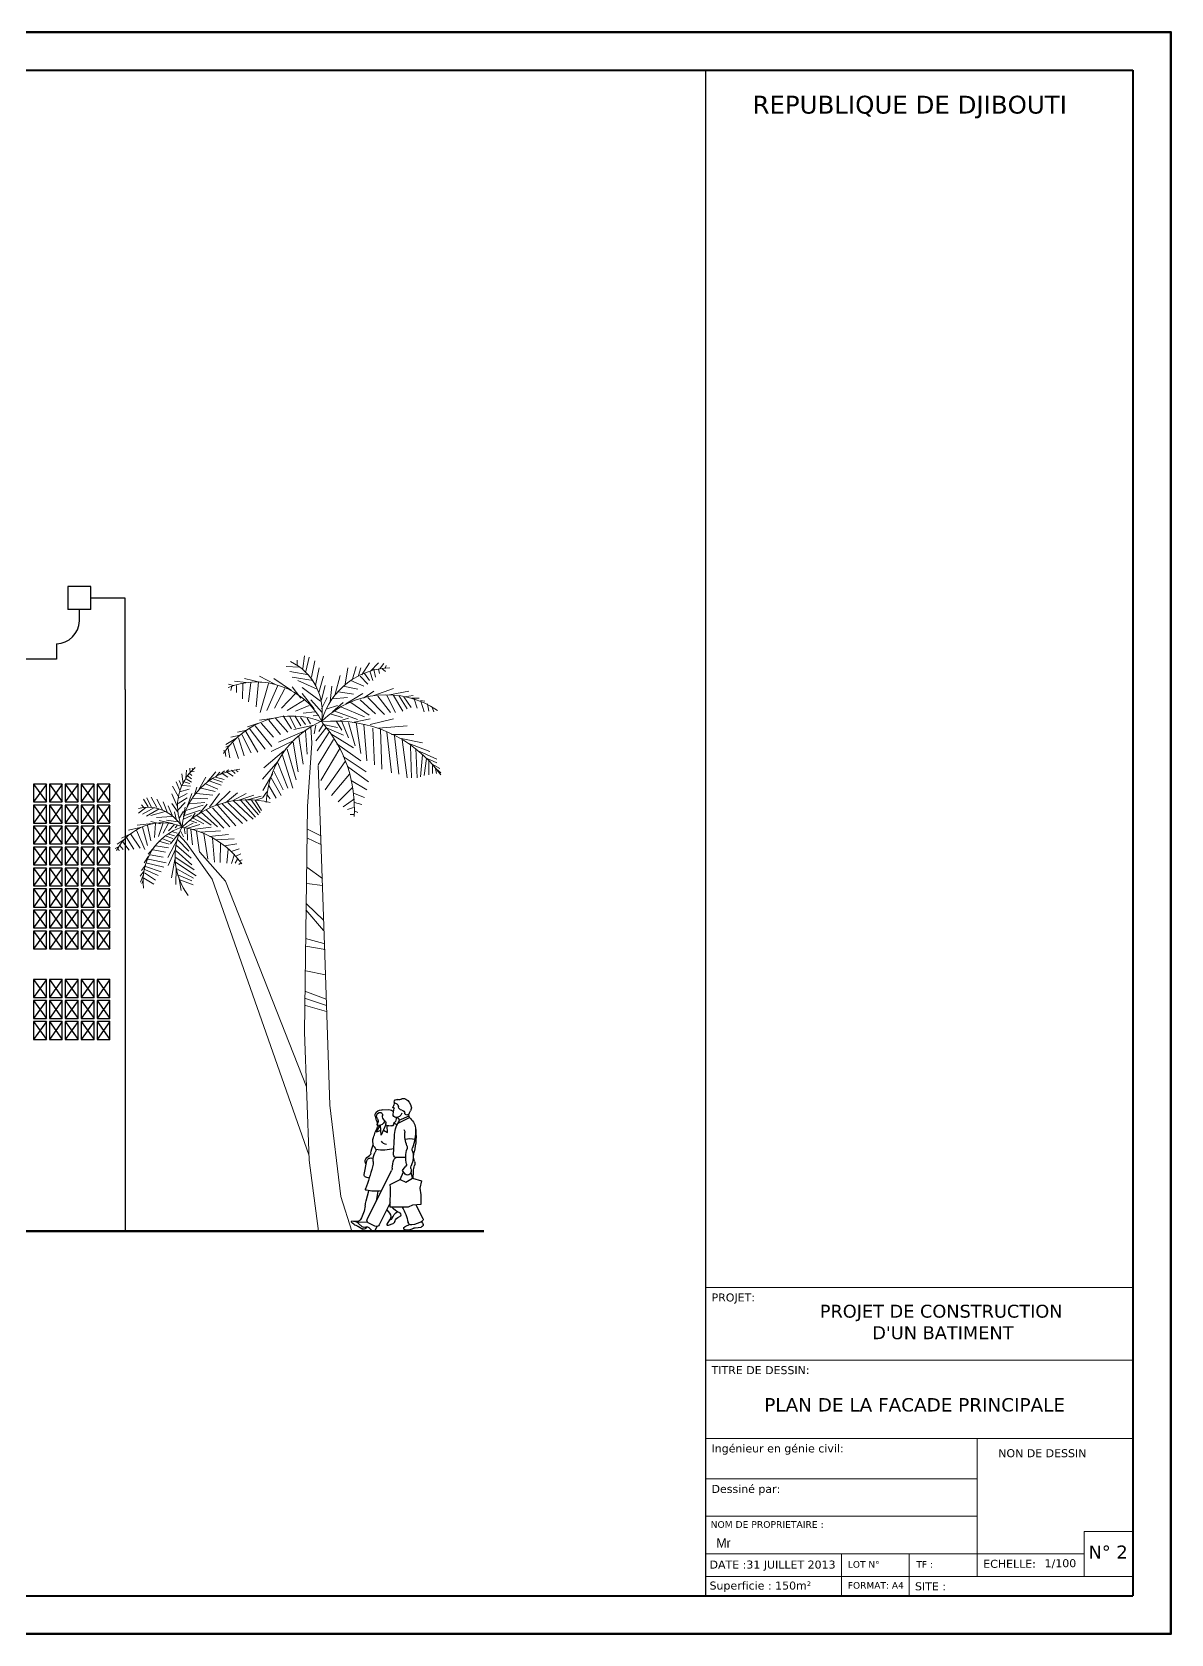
# Model space of a CAD drawing. Extents: x -110 to 3211, y -163 to 893.
# Drawn here: x 222.38 to 237.32, y 78.77 to 99.77 of the extents above; entities that cross this region are included whole.
import ezdxf

# ---------------------------------------------------------------- set-up
doc = ezdxf.new("R2010")
doc.units = 0
doc.header["$LTSCALE"] = 0.8
doc.header["$MEASUREMENT"] = 0
doc.layers.get('0').update_dxf_attribs({"color": 5, "linetype": 'CONTINUOUS'})
for name, color, linetype in [('COMBLDG', 7, 'CONTINUOUS'), ('Mur', 7, 'CONTINUOUS'), ('People', 7, 'CONTINUOUS')]:
    doc.layers.add(name, color=color, linetype=linetype)
doc.styles.add('ATTR', font='romans.shx', dxfattribs={"width": 0.8, "height": 0.470416})

# ---------------------------------------------------------------- blocks, each defined once
blk = doc.blocks.new('http...pointasearch.autodesk.com.GeneralSymbolsCatalog.idropxml.PEOPLE_11_MAN_AND_WOMAN_EV.xml.PEOPLE_11_MAN_AND_WOMAN_EV')
for p, q in [((-1.75, 67.15), (-2.49, 66.91)), ((-9.73, 59.52), (-3.56, 56.46)), ((-4.27, 58.19), (-9.39, 60.38)), ((-1.22, 61.23), (-1.67, 64.45)), ((4.45, 63.54), (1.08, 63.65)), ((-1.46, 40.29), (-1.86, 49.9)), ((1.7, 51.8), (1.89, 55.29)), ((3.81, 53.06), (1.7, 51.8)), ((2.55, 55.91), (4.94, 50.51)), ((4.94, 50.51), (5.32, 55.57)), ((5.11, 52.81), (7.52, 51.94)), ((7.52, 51.94), (5.32, 55.57)), ((-11.5, 38.89), (-11.79, 38.89)), ((-6.3, 32.79), (-7.77, 34.45)), ((-7.74, 38.89), (-2.81, 38.89)), ((9.15, 38.43), (10.12, 38.66)), ((12.43, 38.92), (11.01, 40.02)), ((13.76, 30.16), (12.41, 37.18)), ((12.78, 35.26), (13.14, 36.09)), ((-11.24, 28.27), (-15.78, 26.88)), ((-15.78, 26.88), (-15, 23.12)), ((-11.52, 28.19), (-11.63, 31.71)), ((-11.24, 28.27), (-10.45, 31.61)), ((-7.72, 26.27), (-11.24, 28.27)), ((-4.86, 27.54), (-7.72, 26.27)), ((-7.45, 30.41), (-6.3, 31.7)), ((-4.86, 27.54), (-6.49, 31.5)), ((0.34, 25.04), (-4.86, 27.54)), ((12.18, 6.95), (-0.43, 32.3)), ((0.13, 23.28), (0.34, 25.04)), ((11.17, 28.36), (12.89, 28.79)), ((-15, 23.12), (-15.41, 19.6)), ((-15.41, 19.6), (-15.41, 14.74)), ((0.34, 13.27), (0.13, 23.28)), ((6.78, 21.53), (7.41, 17.39)), ((12.71, 16.52), (11.33, 21.8)), ((-12.84, 14.51), (-16.6, 7.41)), ((-15.41, 14.74), (-11.2, 14.37)), ((-11.2, 14.37), (-8.91, 13.31)), ((-8.91, 13.31), (-4.61, 13.39)), ((-4.61, 13.39), (0.34, 13.27)), ((0.29, 15.48), (6.03, 4.12)), ((2.1, 11.91), (0.7, 10.25)), ((9.06, 13.21), (7.8, 16.06)), ((-15.69, 5.83), (-16.43, 4.97)), ((-12.65, 2.71), (-15.69, 3.06)), ((-9.76, 4.28), (-7.18, 3.19)), ((-0.99, 4.79), (1.35, 3.82)), ((1.96, 4.57), (0.51, 6.72)), ((7.15, 3.28), (8.14, 1.42)), ((8.21, 3.44), (11.66, 5.3)), ((9.71, 1.18), (11.31, 2.79)), ((16.7, 5.59), (12.08, 5.68)), ((12.28, 3.11), (13.74, 2.9)), ((12.62, 3.06), (13.04, 2.32)), ((16.65, 3.31), (14.49, 1.96)), ((14.84, 3.21), (16.93, 4.97)), ((19.59, 4.89), (20.31, 5.58))]:
    blk.add_line(p, q)
for centre, radius, start, end in [((-4.41, 63.74), 6.32, 121.4684, 167.1336), ((-6.62, 67.35), 2.09, 54.45132, 121.4684), ((-4.34, 70.55), 1.83, 234.4513, 291.9648), ((-1.78, 64.76), 2.26, 108.1457, 173.6953), ((-3.13, 67.56), 1.39, 356.5121, 111.9648), ((2.46, 67.22), 4.21, 176.512, 211.9116), ((-5.06, 53.23), 7.72, 131.4368, 178.526), ((-8, 64.56), 2.64, 167.1336, 216.591), ((-11.78, 60.85), 2.44, 311.4368, 20.39511), ((-13.23, 60.68), 3.87, 15.64116, 36.59102), ((-8.34, 62.05), 1.2, 195.6412, 350.1193), ((-5.42, 61.54), 1.77, 98.68944, 170.1194), ((-2.72, 62.75), 3.13, 197.7918, 273.2043), ((-5.98, 65.23), 1.96, 278.6894, 353.6953), ((-2.79, 58.13), 1.48, 89.18528, 210.4228), ((-0.23, 58.85), 2.49, 162.0392, 226.0699), ((-2.63, 61.03), 1.42, 273.2043, 7.88578), ((-1.58, 64.46), 0.0854, 62.13918, 187.8858), ((-1.39, 64.82), 0.325, 242.1392, 31.91163), ((0.98, 60.43), 3.22, 88.17514, 137.9412), ((4.45, 56.79), 1.82, 125.1267, 187.781), ((2.12, 60.1), 2.22, 305.1267, 11.40791), ((5.67, 60.81), 1.4, 58.14745, 191.4079), ((4.56, 67.12), 3.57, 268.1751, 272.0051), ((4.81, 60.1), 3.45, 20.583, 92.0051), ((5.36, 60.32), 1.98, 329.2766, 58.14745), ((9.77, 57.7), 3.15, 149.2766, 210.5054), ((10.8, 56.6), 3.75, 157.0305, 189.8951), ((2.63, 60.06), 5.14, 337.0305, 354.4776), ((8.72, 59.47), 0.986, 146.8188, 174.4776), ((6.69, 60.8), 1.44, 326.8188, 20.583), ((19.81, 49.85), 32.82, 172.2436, 194.0328), ((12.04, 52.79), 24.83, 178.526, 200.9991), ((-24.21, 51.11), 17.03, 339.0737, 2.67159), ((-4.82, 52.02), 2.39, 144.6167, 182.6716), ((-17.96, 49.22), 16.12, 2.40555, 30.4228), ((-0.42, 53.13), 3.72, 109.1651, 137.7081), ((-3.12, 55.84), 1.68, 2.64996, 46.0699), ((-0.73, 55.95), 0.711, 182.65, 299.4712), ((0.3, 54.13), 1.39, 62.18848, 119.4712), ((1.49, 56.38), 1.16, 242.1885, 7.78088), ((6.34, 58.57), 3.16, 198.606, 270.1498), ((6.35, 56.8), 1.39, 270.1498, 297.5997), ((7.37, 55.03), 0.645, 129.6274, 206.6062), ((-21.43, 40.61), 31.57, 15.80662, 26.60615), ((6.67, 55.88), 0.449, 309.6274, 30.50543), ((-9.69, 35.19), 13.49, 80.16319, 101.5412), ((-20.8, 39.7), 9.04, 341.8043, 14.03283), ((-0.24, 39.48), 11.28, 163.9188, 205.3884), ((-13.04, 43.17), 2.04, 343.9188, 20.9991), ((-5.99, 44.15), 2.48, 159.0737, 195.7487), ((-24.63, 38.89), 16.89, 348.6905, 15.74873), ((4.22, 65.51), 22.79, 255.2144, 278.8845), ((2.09, 48.6), 2.94, 271.6072, 334.6868), ((9.87, 42.78), 2.14, 129.1725, 211.7423), ((1.59, 37.66), 7.6, 354.4082, 31.7423), ((7.7, 45.45), 1.3, 309.1725, 340.7286), ((2.88, 47.14), 6.41, 340.7286, 18.88313), ((-9.9, 37.73), 20.53, 9.59328, 22.33534), ((-9.2, 35.89), 3.16, 161.8043, 198.4702), ((-22.84, 31.33), 11.21, 1.91979, 18.4702), ((-7.71, 32.28), 2.83, 160.0953, 221.402), ((-12.07, 33.86), 1.82, 340.0952, 25.3884), ((-6.79, 35.32), 1.31, 168.6905, 221.4353), ((-2.81, 40.23), 1.35, 270, 2.40555), ((-3.34, 37.05), 1.91, 19.47612, 73.8266), ((-14.91, 32.96), 14.18, 2.09064, 19.47612), ((2.14, 33.58), 2.87, 182.0906, 206.45), ((16.51, 36.2), 7.39, 174.4082, 196.0871), ((210.73, 92.21), 209.53, 196.0871, 199.3533), ((10.56, 36.82), 1.88, 10.9325, 103.3578), ((12.12, 41.45), 1.81, 189.5933, 232.1681), ((10.98, 37.05), 2.36, 336.1628, 52.16811), ((-8.64, 31.46), 1.59, 221.402, 318.462), ((-6.91, 32.25), 0.818, 318.462, 41.43531), ((12.6, 29.93), 1.18, 283.9736, 10.9325), ((7.77, 43.54), 22.03, 262.3447, 282.7786), ((12.61, 18.19), 5.26, 188.743, 203.8565), ((12.52, 22.59), 0.553, 282.7786, 19.35334), ((18.1, -0.09), 27.53, 150.7488, 168.4281), ((-4.11, 9.35), 1.09, 116.795, 257.1563), ((-11.96, 24.88), 16.31, 296.795, 314.6942), ((-5.03, 5.32), 3.04, 13.92698, 77.15628), ((-7.58, 4.9), 7.4, 21.13442, 55.49852), ((2.95, 8.36), 2.94, 139.8801, 213.9535), ((-6.92, 11.4), 20.29, 7.45821, 14.6128), ((31.76, 16.46), 18.73, 187.4582, 210.5728), ((-15.76, 6.96), 0.957, 152.1216, 239.868), ((-15.55, 4.21), 1.16, 139.3388, 263.519), ((-7.77, 20.72), 16.87, 239.868, 259.6243), ((-12.86, 0.85), 1.87, 61.25686, 83.51901), ((-8.09, 9.55), 8.05, 241.257, 274.6279), ((-10.51, 5.77), 1.67, 259.6243, 348.4281), ((-7.51, 2.39), 0.865, 274.6279, 67.20478), ((-0.29, 6.49), 1.84, 193.927, 247.6183), ((0.55, 8.05), 1.32, 201.1344, 268.0057), ((1.54, 4.29), 0.502, 247.6183, 33.95348), ((7.45, 4.84), 1.6, 206.7898, 298.4), ((9.01, 1.88), 0.987, 208.0532, 315.0533), ((12.12, 1.98), 1.14, 81.70902, 135.0533), ((11.07, 6.39), 1.24, 298.4, 26.44988), ((13.94, 2.94), 1.04, 209.7319, 302.0536), ((13.94, 4.27), 1.39, 261.709, 310.0571), ((17.25, 7.89), 1.88, 210.5728, 253.8408), ((17.88, 1.35), 2.31, 105.0585, 122.0536), ((16.7, 5.24), 0.354, 310.0571, 88.95815), ((18.59, 12.5), 6.67, 253.8408, 282.9687), ((17, 8.19), 2.73, 269.3984, 300.1646), ((15.89, 8.74), 5.34, 285.0585, 313.8654), ((20.14, 5.76), 0.246, 313.8654, 102.9687)]:
    blk.add_arc(centre, radius, start, end)
at = {"style": 'ATTR', "width": 0.8, "flags": 9}
blk.add_attdef('ESTCODE', (0, 0), '', height=0.0174, dxfattribs=at)

msp = doc.modelspace()

# ---------------------------------------------------------------- linework, layer by layer
at = {"color": 5, "lineweight": 40}
for p, q in [((208.12, 99.27), (236.82, 99.27)), ((236.82, 99.27), (236.82, 79.27)), ((208.12, 79.27), (236.82, 79.27))]:
    msp.add_line(p, q, dxfattribs=at)
at = {"color": 3, "linetype": 'Continuous', "lineweight": 15}
for p, q in [((225.933, 91.426), (225.955, 91.594)), ((225.976, 91.389), (226.02, 91.575)), ((225.889, 91.445), (225.715, 91.454)), ((226.013, 91.343), (225.766, 91.389)), ((225.86, 91.538), (225.86, 91.473)), ((226.049, 91.315), (226.092, 91.529)), ((226.1, 91.203), (226.15, 91.436)), ((226.491, 91.222), (226.527, 91.436)), ((226.585, 91.287), (226.636, 91.454)), ((226.665, 91.334), (226.694, 91.436)), ((226.708, 91.343), (226.81, 91.501)), ((226.745, 91.361), (226.81, 91.269)), ((226.817, 91.389), (226.926, 91.501)), ((226.817, 91.38), (226.853, 91.269)), ((226.868, 91.417), (226.89, 91.315)), ((226.926, 91.417), (226.94, 91.361)), ((226.94, 91.417), (226.998, 91.492)), ((226.969, 91.426), (227.02, 91.389)), ((227.013, 91.426), (227.027, 91.464)), ((225.027, 91.203), (224.962, 91.222)), ((225.005, 91.194), (224.991, 91.138)), ((225.193, 91.241), (225.041, 91.259)), ((225.063, 91.203), (225.063, 91.111)), ((225.15, 91.231), (225.143, 91.027)), ((225.389, 91.241), (225.172, 91.296)), ((225.251, 91.241), (225.222, 90.99)), ((225.353, 91.25), (225.324, 90.925)), ((225.57, 91.222), (225.367, 91.324)), ((225.483, 91.231), (225.375, 90.85)), ((225.607, 91.203), (225.462, 90.878)), ((225.788, 91.138), (225.556, 91.296)), ((225.701, 91.166), (225.563, 90.906)), ((226.071, 91.269), (225.795, 91.315)), ((225.911, 91.036), (225.795, 91.185)), ((226.121, 91.157), (225.868, 91.269)), ((225.926, 91.176), (226.165, 90.999)), ((226.143, 91.111), (226.208, 91.324)), ((226.179, 91.018), (226.23, 91.203)), ((226.295, 90.99), (226.317, 91.194)), ((226.36, 91.092), (226.426, 91.334)), ((226.462, 91.194), (226.658, 91.157)), ((226.563, 91.269), (226.737, 91.194)), ((226.687, 91.324), (226.788, 91.222)), ((226.868, 91.073), (227.122, 91.166)), ((225.839, 91.101), (225.657, 90.906)), ((225.955, 91.018), (225.73, 90.878)), ((226.02, 90.943), (225.839, 90.869)), ((225.926, 91.101), (226.085, 90.897)), ((226.042, 91.018), (226.187, 90.85)), ((226.179, 90.897), (226.252, 91.045)), ((226.252, 90.897), (226.389, 90.943)), ((226.324, 91.027), (226.52, 91.045)), ((226.324, 90.86), (226.462, 90.98)), ((226.404, 91.12), (226.6, 91.092)), ((226.498, 90.962), (226.723, 91.101)), ((226.563, 90.98), (226.803, 90.813)), ((226.687, 91.018), (226.89, 90.832)), ((226.73, 91.036), (226.868, 91.129)), ((226.788, 91.045), (227.006, 90.822)), ((226.919, 91.064), (227.085, 90.85)), ((227.035, 91.073), (227.151, 90.85)), ((227.071, 91.083), (227.325, 91.129)), ((227.122, 91.073), (227.245, 90.869)), ((227.194, 91.073), (227.303, 90.897)), ((227.259, 91.055), (227.354, 90.915)), ((227.267, 91.055), (227.383, 91.073)), ((227.361, 91.036), (227.462, 91.036)), ((227.397, 91.027), (227.433, 90.906)), ((227.477, 91.008), (227.535, 90.999)), ((227.484, 90.999), (227.528, 90.86)), ((227.571, 90.962), (227.586, 90.869)), ((225.556, 90.776), (225.367, 90.748)), ((225.491, 90.748), (225.643, 90.562)), ((225.578, 90.776), (225.737, 90.59)), ((225.679, 90.804), (225.788, 90.637)), ((225.759, 90.804), (225.839, 90.646)), ((225.831, 90.804), (225.911, 90.674)), ((225.904, 90.785), (225.969, 90.692)), ((226.092, 90.86), (225.94, 90.841)), ((225.991, 90.776), (226.034, 90.702)), ((226.129, 90.813), (226.071, 90.804)), ((226.295, 90.832), (226.455, 90.785)), ((226.353, 90.869), (226.65, 90.757)), ((226.375, 90.73), (226.447, 90.618)), ((226.419, 90.739), (226.534, 90.776)), ((226.433, 90.925), (226.745, 90.795)), ((226.447, 90.73), (226.534, 90.516)), ((226.534, 90.72), (226.621, 90.414)), ((226.585, 90.72), (226.817, 90.767)), ((226.636, 90.72), (226.694, 90.311)), ((226.817, 90.692), (227.122, 90.767)), ((227.636, 90.906), (227.651, 90.86)), ((225.114, 90.553), (224.991, 90.525)), ((225.201, 90.618), (225.078, 90.59)), ((225.092, 90.516), (225.165, 90.283)), ((225.136, 90.562), (225.259, 90.321)), ((225.186, 90.599), (225.346, 90.33)), ((225.353, 90.711), (225.208, 90.664)), ((225.23, 90.646), (225.44, 90.367)), ((225.309, 90.674), (225.527, 90.404)), ((225.389, 90.711), (225.549, 90.525)), ((225.984, 90.618), (225.614, 90.46)), ((226.078, 90.683), (225.817, 90.627)), ((225.882, 90.534), (225.94, 90.172)), ((225.969, 90.609), (225.991, 90.302)), ((226.042, 90.664), (226.053, 90.447)), ((226.107, 90.683), (226.085, 90.572)), ((226.237, 90.646), (226.107, 90.479)), ((226.281, 90.59), (226.121, 90.349)), ((226.201, 90.692), (226.143, 90.599)), ((226.201, 90.692), (226.389, 90.655)), ((226.252, 90.646), (226.469, 90.553)), ((226.303, 90.572), (226.6, 90.386)), ((226.737, 90.692), (226.774, 90.218)), ((226.853, 90.646), (226.875, 90.163)), ((226.926, 90.646), (227.303, 90.674)), ((226.955, 90.627), (226.969, 90.107)), ((227.035, 90.59), (227.1, 90.06)), ((227.1, 90.562), (227.39, 90.562)), ((227.136, 90.544), (227.194, 90.042)), ((224.918, 90.349), (224.896, 90.349)), ((224.918, 90.339), (224.925, 90.274)), ((225.056, 90.507), (224.925, 90.432)), ((224.976, 90.423), (224.925, 90.395)), ((224.954, 90.376), (224.976, 90.256)), ((225.02, 90.451), (225.092, 90.246)), ((225.686, 90.349), (225.425, 90.126)), ((225.824, 90.488), (225.52, 90.339)), ((225.665, 90.302), (225.802, 89.856)), ((225.73, 90.367), (225.846, 89.968)), ((225.81, 90.46), (225.875, 90.07)), ((226.053, 90.446), (225.996, 89.619)), ((226.339, 90.497), (226.136, 90.163)), ((226.419, 90.376), (226.172, 89.958)), ((226.382, 90.441), (226.694, 90.218)), ((227.223, 90.507), (227.506, 90.451)), ((227.238, 90.497), (227.303, 89.995)), ((227.303, 90.451), (227.6, 90.339)), ((227.346, 90.414), (227.361, 89.995)), ((227.419, 90.376), (227.433, 89.995)), ((227.47, 90.339), (227.694, 90.237)), ((224.402, 89.987), (224.411, 90.095)), ((224.456, 90.057), (224.454, 90.122)), ((224.491, 90.094), (224.482, 90.12)), ((224.928, 90.075), (224.963, 90.096)), ((224.999, 90.092), (225.048, 90.048)), ((225.059, 90.091), (225.088, 90.072)), ((225.607, 90.209), (225.404, 89.977)), ((225.607, 90.191), (225.737, 89.856)), ((226.137, 90.157), (226.162, 89.432)), ((226.491, 90.209), (226.23, 89.837)), ((226.462, 90.274), (226.766, 90.07)), ((226.52, 90.144), (226.795, 89.94)), ((227.506, 90.293), (227.477, 90.005)), ((227.557, 90.246), (227.528, 90.023)), ((227.564, 90.246), (227.694, 90.191)), ((227.586, 90.218), (227.586, 90.033)), ((227.629, 90.172), (227.73, 90.116)), ((227.636, 90.153), (227.636, 90.051)), ((227.673, 90.116), (227.687, 90.051)), ((227.687, 90.107), (227.745, 90.06)), ((224.3, 89.751), (224.224, 89.882)), ((224.322, 89.828), (224.275, 89.941)), ((224.344, 89.889), (224.314, 89.957)), ((224.364, 89.913), (224.348, 90.044)), ((224.36, 89.893), (224.461, 89.883)), ((224.375, 89.939), (224.452, 89.918)), ((224.406, 89.982), (224.475, 89.937)), ((224.417, 90.024), (224.474, 89.979)), ((224.448, 90.05), (224.481, 90.026)), ((224.467, 90.074), (224.511, 90.077)), ((224.57, 89.839), (224.665, 90.002)), ((224.66, 89.913), (224.822, 89.844)), ((224.675, 89.934), (224.792, 90.072)), ((224.707, 89.952), (224.864, 89.896)), ((224.746, 89.984), (224.883, 89.937)), ((224.789, 90.003), (224.902, 89.97)), ((224.793, 90.006), (224.848, 90.068)), ((224.852, 90.038), (224.907, 90.083)), ((224.876, 90.049), (224.95, 90)), ((224.936, 90.073), (225.021, 90.017)), ((225.541, 90.051), (225.411, 89.828)), ((225.491, 89.893), (225.585, 89.726)), ((225.52, 89.995), (225.65, 89.763)), ((225.556, 90.079), (225.679, 89.837)), ((226.549, 90.042), (226.31, 89.763)), ((226.571, 89.958), (226.774, 89.837)), ((223.908, 89.613), (223.845, 89.713)), ((223.948, 89.612), (223.888, 89.732)), ((224.02, 89.604), (223.948, 89.739)), ((224.097, 89.566), (224.021, 89.715)), ((224.162, 89.536), (224.102, 89.68)), ((224.288, 89.623), (224.215, 89.782)), ((224.297, 89.723), (224.419, 89.79)), ((224.299, 89.657), (224.417, 89.729)), ((224.318, 89.808), (224.446, 89.846)), ((224.42, 89.614), (224.479, 89.789)), ((224.497, 89.728), (224.689, 89.718)), ((224.512, 89.757), (224.545, 89.869)), ((224.539, 89.788), (224.756, 89.765)), ((224.601, 89.856), (224.787, 89.815)), ((224.712, 89.61), (224.843, 89.786)), ((224.792, 89.634), (224.983, 89.817)), ((224.923, 89.666), (225.079, 89.795)), ((224.951, 89.672), (225.205, 89.427)), ((225.014, 89.691), (225.192, 89.787)), ((225.026, 89.692), (225.285, 89.45)), ((225.082, 89.696), (225.292, 89.768)), ((225.122, 89.696), (225.316, 89.476)), ((225.178, 89.708), (225.355, 89.509)), ((225.222, 89.71), (225.389, 89.755)), ((225.262, 89.701), (225.375, 89.533)), ((225.31, 89.699), (225.394, 89.566)), ((225.314, 89.702), (225.409, 89.73)), ((225.462, 89.81), (225.411, 89.735)), ((225.469, 89.772), (225.505, 89.717)), ((226.585, 89.865), (226.397, 89.679)), ((226.614, 89.717), (226.462, 89.614)), ((226.6, 89.791), (226.745, 89.735)), ((226.614, 89.67), (226.708, 89.642)), ((223.876, 89.603), (223.778, 89.531)), ((223.819, 89.641), (223.848, 89.605)), ((223.988, 89.603), (223.834, 89.518)), ((224.052, 89.589), (223.883, 89.491)), ((224.129, 89.551), (223.943, 89.498)), ((224.016, 89.474), (224.223, 89.485)), ((224.223, 89.502), (224.167, 89.625)), ((224.298, 89.538), (224.219, 89.658)), ((224.277, 89.436), (224.25, 89.549)), ((224.297, 89.571), (224.394, 89.669)), ((224.316, 89.469), (224.369, 89.555)), ((224.368, 89.453), (224.475, 89.499)), ((224.372, 89.481), (224.392, 89.608)), ((224.383, 89.499), (224.593, 89.571)), ((224.401, 89.565), (224.627, 89.633)), ((224.447, 89.653), (224.651, 89.669)), ((224.476, 89.458), (224.522, 89.529)), ((224.496, 89.466), (224.638, 89.389)), ((224.547, 89.499), (224.731, 89.373)), ((224.575, 89.522), (224.679, 89.65)), ((224.602, 89.545), (224.815, 89.35)), ((224.669, 89.575), (224.9, 89.335)), ((224.752, 89.601), (224.979, 89.35)), ((224.816, 89.637), (225.055, 89.362)), ((224.875, 89.652), (225.146, 89.395)), ((225.996, 89.619), (225.955, 86.661)), ((226.6, 89.605), (226.52, 89.577)), ((226.607, 89.512), (226.556, 89.512)), ((226.607, 89.559), (226.658, 89.54)), ((223.697, 89.27), (223.555, 89.203)), ((223.803, 89.341), (223.648, 89.306)), ((223.673, 89.259), (223.803, 89.07)), ((223.752, 89.307), (223.863, 89.053)), ((223.958, 89.393), (223.762, 89.374)), ((223.831, 89.347), (223.898, 89.107)), ((223.898, 89.369), (223.94, 89.167)), ((224.07, 89.392), (223.941, 89.421)), ((224.002, 89.395), (223.991, 89.209)), ((224.102, 89.402), (224.042, 89.226)), ((224.049, 89.434), (224.226, 89.394)), ((224.17, 89.391), (224.105, 89.27)), ((224.149, 89.44), (224.301, 89.415)), ((224.246, 89.378), (224.172, 89.3)), ((224.178, 89.254), (224.254, 89.232)), ((224.317, 89.276), (224.201, 89.129)), ((224.229, 89.287), (224.285, 89.267)), ((224.287, 89.369), (224.259, 89.338)), ((224.333, 89.289), (224.371, 89.219)), ((224.38, 89.336), (224.498, 89.4)), ((224.38, 89.336), (224.39, 89.26)), ((224.42, 89.327), (224.424, 89.178)), ((224.428, 89.333), (224.586, 89.38)), ((224.457, 89.433), (224.546, 89.405)), ((224.468, 89.316), (224.49, 89.115)), ((224.488, 89.316), (224.731, 89.348)), ((224.541, 89.292), (224.58, 89.021)), ((224.589, 89.281), (224.857, 89.3)), ((224.638, 89.262), (224.691, 88.927)), ((224.707, 89.226), (224.962, 89.252)), ((225.989, 89.324), (226.17, 89.235)), ((226.162, 89.432), (226.225, 87.674)), ((223.518, 89.088), (223.474, 89.069)), ((223.591, 89.183), (223.501, 89.125)), ((223.51, 89.074), (223.527, 89.037)), ((223.537, 89.105), (223.579, 89.054)), ((223.572, 89.158), (223.659, 89.045)), ((223.623, 89.209), (223.719, 89.06)), ((223.994, 89.093), (223.905, 88.994)), ((223.971, 89.049), (224.136, 89.017)), ((224.006, 89.103), (224.175, 89.074)), ((224.048, 89.163), (224.181, 89.122)), ((224.091, 89.199), (224.205, 89.149)), ((224.13, 89.231), (224.231, 89.197)), ((224.295, 89.199), (224.166, 88.949)), ((224.267, 89.057), (224.169, 88.842)), ((224.278, 89.108), (224.471, 88.939)), ((224.292, 89.187), (224.44, 89.031)), ((224.306, 89.25), (224.409, 89.137)), ((224.41, 89.137), (224.747, 88.665)), ((224.751, 89.204), (224.776, 88.887)), ((224.796, 89.182), (225.036, 89.194)), ((224.857, 89.14), (224.852, 88.883)), ((224.906, 89.104), (225.07, 89.129)), ((224.955, 89.06), (224.937, 88.876)), ((224.996, 89.027), (225.1, 89.061)), ((225.989, 89.208), (226.17, 89.119)), ((223.873, 88.85), (223.819, 88.78)), ((223.913, 88.968), (223.856, 88.878)), ((223.873, 88.833), (224.079, 88.759)), ((223.876, 88.878), (224.114, 88.821)), ((223.906, 88.928), (224.144, 88.88)), ((223.933, 88.984), (224.102, 88.955)), ((224.255, 88.921), (224.213, 88.684)), ((224.264, 88.886), (224.537, 88.707)), ((224.27, 88.95), (224.511, 88.786)), ((224.272, 89.036), (224.481, 88.854)), ((224.584, 89.018), (224.92, 88.638)), ((225.037, 88.993), (225.001, 88.87)), ((225.079, 88.926), (225.049, 88.876)), ((225.058, 88.968), (225.121, 88.995)), ((225.125, 88.879), (225.097, 88.857)), ((225.104, 88.905), (225.14, 88.917)), ((223.855, 88.776), (223.801, 88.706)), ((223.844, 88.725), (223.807, 88.627)), ((223.838, 88.644), (223.823, 88.607)), ((223.849, 88.679), (223.98, 88.601)), ((223.859, 88.746), (224.002, 88.653)), ((223.862, 88.791), (224.036, 88.715)), ((224.274, 88.81), (224.268, 88.594)), ((224.282, 88.8), (224.502, 88.678)), ((224.305, 88.717), (224.479, 88.642)), ((224.309, 88.696), (224.338, 88.517)), ((224.322, 88.656), (224.496, 88.589)), ((224.747, 88.665), (226.014, 85.05)), ((224.92, 88.638), (225.981, 85.942)), ((225.989, 88.824), (226.191, 88.672)), ((225.989, 88.609), (226.191, 88.582)), ((225.975, 88.261), (226.205, 87.992)), ((225.982, 88.341), (226.205, 88.127)), ((225.968, 87.885), (226.212, 87.823)), ((225.975, 87.787), (226.226, 87.742)), ((226.225, 87.674), (226.287, 85.702)), ((225.975, 87.465), (226.233, 87.412)), ((225.961, 87.197), (226.24, 87.09)), ((225.968, 87.099), (226.246, 87.009)), ((225.968, 87.009), (226.246, 86.929)), ((225.955, 86.661), (226.017, 84.983)), ((226.287, 85.702), (226.433, 84.503)), ((226.017, 84.983), (226.142, 84.05)), ((226.433, 84.503), (226.578, 84.05))]:
    msp.add_line(p, q, dxfattribs=at)
at = {"color": 3, "lineweight": 90}
msp.add_line((211.254, 84.05), (228.308, 84.05), dxfattribs=at)
at = {"color": 5, "lineweight": 100}
msp.add_lwpolyline([(207.62, 99.77), (237.32, 99.77), (237.32, 78.77), (207.62, 78.77)], close=True, dxfattribs=at)
at = {"color": 3, "linetype": 'Continuous', "lineweight": 15}
for centre, radius, start, end in [((225.451, 90.854), 0.739, 350.285, 64.1123), ((227.101, 90.484), 0.952, 91.4032, 163.882), ((225.326, 90.279), 0.971, 27.6712, 112.5305), ((227.03, 89.875), 1.207, 56.1927, 134.3213), ((225.794, 89.74), 1.064, 68.3831, 147.5322), ((226.681, 89.615), 1.228, 113.7592, 177.4133), ((226.36, 89.027), 1.711, 35.9878, 95.8227), ((224.912, 89.597), 1.699, 356.1943, 41.3785), ((224.959, 89.624), 0.667, 130.936, 203.4149), ((225.191, 89.264), 0.845, 95.7256, 173.8542), ((225.208, 88.508), 1.198, 75.5206, 135.3556), ((223.902, 89.089), 0.518, 29.8179, 103.6451), ((224.092, 88.723), 0.68, 67.204, 152.0634), ((224.584, 88.64), 0.745, 107.916, 187.0651), ((225.119, 88.968), 0.86, 153.2921, 216.9462), ((224.171, 88.17), 1.189, 35.7272, 80.9113)]:
    msp.add_arc(centre, radius, start, end, dxfattribs=at)
at = {"layer": 'COMBLDG', "color": 7, "lineweight": 30}
msp.add_line((231.221, 79.27), (231.221, 99.27), dxfattribs=at)
at = {"layer": 'COMBLDG', "color": 7, "lineweight": 9}
for p, q in [((231.221, 83.312, 0.176), (236.82, 83.312, -0.565)), ((231.221, 82.359, 0.176), (236.82, 82.359, -0.565)), ((231.221, 81.333, 0.176), (236.82, 81.333, -0.565)), ((234.778, 81.333, -0.295), (234.778, 79.525, -0.532)), ((231.221, 80.802, 0), (234.778, 80.802, -0.47)), ((231.221, 80.314, 0.176), (234.778, 80.314, -0.295)), ((236.181, 80.114, -1.065), (236.82, 80.114, -1.13)), ((236.181, 80.114, 0), (236.181, 79.525, 0)), ((231.221, 79.819), (236.181, 79.819, -0.5)), ((232.999, 79.819, 0.039), (232.999, 79.27, -0.033)), ((233.888, 79.27, 0), (233.888, 79.819, 0)), ((231.221, 79.525, 0), (236.82, 79.525))]:
    msp.add_line(p, q, dxfattribs=at)
at = {"layer": 'Mur', "color": 253, "linetype": 'Continuous', "lineweight": 30, "ltscale": 0.8}
for p, q in [((222.855, 92.5), (222.855, 92.2)), ((223.155, 92.5), (222.855, 92.5)), ((223.155, 92.2), (223.155, 92.5)), ((223.155, 92.2), (222.855, 92.2)), ((223.005, 92.05), (223.005, 92.2)), ((223.605, 92.35), (223.155, 92.35)), ((223.605, 91.15), (223.605, 92.35)), ((222.705, 91.75), (222.705, 91.55)), ((222.705, 91.55), (218.356, 91.55)), ((223.605, 91.15), (223.605, 84.05))]:
    msp.add_line(p, q, dxfattribs=at)
at = {"layer": 'Mur', "color": 253, "linetype": 'Continuous', "lineweight": 25, "ltscale": 0.8}
for p, q in [((222.572, 89.912), (222.404, 89.677)), ((222.404, 89.912), (222.572, 89.677)), ((222.78, 89.912), (222.612, 89.677)), ((222.612, 89.912), (222.78, 89.677)), ((222.989, 89.912), (222.82, 89.677)), ((222.82, 89.912), (222.989, 89.677)), ((223.197, 89.912), (223.029, 89.677)), ((223.029, 89.912), (223.197, 89.677)), ((223.405, 89.912), (223.237, 89.677)), ((223.237, 89.912), (223.405, 89.677)), ((222.572, 89.637), (222.404, 89.401)), ((222.404, 89.637), (222.572, 89.401)), ((222.78, 89.637), (222.612, 89.401)), ((222.612, 89.637), (222.78, 89.401)), ((222.989, 89.637), (222.82, 89.401)), ((222.82, 89.637), (222.989, 89.401)), ((223.197, 89.637), (223.029, 89.401)), ((223.029, 89.637), (223.197, 89.401)), ((223.405, 89.637), (223.237, 89.401)), ((223.237, 89.637), (223.405, 89.401)), ((222.572, 89.361), (222.404, 89.126)), ((222.404, 89.361), (222.572, 89.126)), ((222.78, 89.361), (222.612, 89.126)), ((222.612, 89.361), (222.78, 89.126)), ((222.989, 89.361), (222.82, 89.126)), ((222.82, 89.361), (222.989, 89.126)), ((223.197, 89.361), (223.029, 89.126)), ((223.029, 89.361), (223.197, 89.126)), ((223.405, 89.361), (223.237, 89.126)), ((223.237, 89.361), (223.405, 89.126)), ((222.572, 89.086), (222.404, 88.851)), ((222.404, 89.086), (222.572, 88.851)), ((222.78, 89.086), (222.612, 88.851)), ((222.612, 89.086), (222.78, 88.851)), ((222.989, 89.086), (222.82, 88.851)), ((222.82, 89.086), (222.989, 88.851)), ((223.197, 89.086), (223.029, 88.851)), ((223.029, 89.086), (223.197, 88.851)), ((223.405, 89.086), (223.237, 88.851)), ((223.237, 89.086), (223.405, 88.851)), ((222.572, 88.811), (222.404, 88.576)), ((222.404, 88.811), (222.572, 88.576)), ((222.78, 88.811), (222.612, 88.576)), ((222.612, 88.811), (222.78, 88.576)), ((222.989, 88.811), (222.82, 88.576)), ((222.82, 88.811), (222.989, 88.576)), ((223.197, 88.811), (223.029, 88.576)), ((223.029, 88.811), (223.197, 88.576)), ((223.405, 88.811), (223.237, 88.576)), ((223.237, 88.811), (223.405, 88.576)), ((222.572, 88.536), (222.404, 88.3)), ((222.404, 88.536), (222.572, 88.3)), ((222.78, 88.536), (222.612, 88.3)), ((222.612, 88.536), (222.78, 88.3)), ((222.989, 88.536), (222.82, 88.3)), ((222.82, 88.536), (222.989, 88.3)), ((223.197, 88.536), (223.029, 88.3)), ((223.029, 88.536), (223.197, 88.3)), ((223.405, 88.536), (223.237, 88.3)), ((223.237, 88.536), (223.405, 88.3)), ((222.572, 88.26), (222.404, 88.025)), ((222.404, 88.26), (222.572, 88.025)), ((222.78, 88.26), (222.612, 88.025)), ((222.612, 88.26), (222.78, 88.025)), ((222.989, 88.26), (222.82, 88.025)), ((222.82, 88.26), (222.989, 88.025)), ((223.197, 88.26), (223.029, 88.025)), ((223.029, 88.26), (223.197, 88.025)), ((223.405, 88.26), (223.237, 88.025)), ((223.237, 88.26), (223.405, 88.025)), ((222.572, 87.985), (222.404, 87.75)), ((222.404, 87.985), (222.572, 87.75)), ((222.78, 87.985), (222.612, 87.75)), ((222.612, 87.985), (222.78, 87.75)), ((222.989, 87.985), (222.82, 87.75)), ((222.82, 87.985), (222.989, 87.75)), ((223.197, 87.985), (223.029, 87.75)), ((223.029, 87.985), (223.197, 87.75)), ((223.405, 87.985), (223.237, 87.75)), ((223.237, 87.985), (223.405, 87.75)), ((222.572, 87.35), (222.404, 87.115)), ((222.404, 87.35), (222.572, 87.115)), ((222.78, 87.35), (222.612, 87.115)), ((222.612, 87.35), (222.78, 87.115)), ((222.989, 87.35), (222.82, 87.115)), ((222.82, 87.35), (222.989, 87.115)), ((223.197, 87.35), (223.029, 87.115)), ((223.029, 87.35), (223.197, 87.115)), ((223.405, 87.35), (223.237, 87.115)), ((223.237, 87.35), (223.405, 87.115)), ((222.572, 87.075), (222.404, 86.84)), ((222.404, 87.075), (222.572, 86.84)), ((222.78, 87.075), (222.612, 86.84)), ((222.612, 87.075), (222.78, 86.84)), ((222.989, 87.075), (222.82, 86.84)), ((222.82, 87.075), (222.989, 86.84)), ((223.197, 87.075), (223.029, 86.84)), ((223.029, 87.075), (223.197, 86.84)), ((223.405, 87.075), (223.237, 86.84)), ((223.237, 87.075), (223.405, 86.84)), ((222.572, 86.8), (222.404, 86.564)), ((222.404, 86.8), (222.572, 86.564)), ((222.78, 86.8), (222.612, 86.564)), ((222.612, 86.8), (222.78, 86.564)), ((222.989, 86.8), (222.82, 86.564)), ((222.82, 86.8), (222.989, 86.564)), ((223.197, 86.8), (223.029, 86.564)), ((223.029, 86.8), (223.197, 86.564)), ((223.405, 86.8), (223.237, 86.564)), ((223.237, 86.8), (223.405, 86.564))]:
    msp.add_line(p, q, dxfattribs=at)
for points in [[(222.572, 89.912), (222.404, 89.912), (222.404, 89.677), (222.572, 89.677)], [(222.78, 89.912), (222.612, 89.912), (222.612, 89.677), (222.78, 89.677)], [(222.989, 89.912), (222.82, 89.912), (222.82, 89.677), (222.989, 89.677)], [(223.197, 89.912), (223.029, 89.912), (223.029, 89.677), (223.197, 89.677)], [(223.405, 89.912), (223.237, 89.912), (223.237, 89.677), (223.405, 89.677)], [(222.572, 89.637), (222.404, 89.637), (222.404, 89.401), (222.572, 89.401)], [(222.78, 89.637), (222.612, 89.637), (222.612, 89.401), (222.78, 89.401)], [(222.989, 89.637), (222.82, 89.637), (222.82, 89.401), (222.989, 89.401)], [(223.197, 89.637), (223.029, 89.637), (223.029, 89.401), (223.197, 89.401)], [(223.405, 89.637), (223.237, 89.637), (223.237, 89.401), (223.405, 89.401)], [(222.572, 89.361), (222.404, 89.361), (222.404, 89.126), (222.572, 89.126)], [(222.78, 89.361), (222.612, 89.361), (222.612, 89.126), (222.78, 89.126)], [(222.989, 89.361), (222.82, 89.361), (222.82, 89.126), (222.989, 89.126)], [(223.197, 89.361), (223.029, 89.361), (223.029, 89.126), (223.197, 89.126)], [(223.405, 89.361), (223.237, 89.361), (223.237, 89.126), (223.405, 89.126)], [(222.572, 89.086), (222.404, 89.086), (222.404, 88.851), (222.572, 88.851)], [(222.78, 89.086), (222.612, 89.086), (222.612, 88.851), (222.78, 88.851)], [(222.989, 89.086), (222.82, 89.086), (222.82, 88.851), (222.989, 88.851)], [(223.197, 89.086), (223.029, 89.086), (223.029, 88.851), (223.197, 88.851)], [(223.405, 89.086), (223.237, 89.086), (223.237, 88.851), (223.405, 88.851)], [(222.572, 88.811), (222.404, 88.811), (222.404, 88.576), (222.572, 88.576)], [(222.78, 88.811), (222.612, 88.811), (222.612, 88.576), (222.78, 88.576)], [(222.989, 88.811), (222.82, 88.811), (222.82, 88.576), (222.989, 88.576)], [(223.197, 88.811), (223.029, 88.811), (223.029, 88.576), (223.197, 88.576)], [(223.405, 88.811), (223.237, 88.811), (223.237, 88.576), (223.405, 88.576)], [(222.572, 88.536), (222.404, 88.536), (222.404, 88.3), (222.572, 88.3)], [(222.78, 88.536), (222.612, 88.536), (222.612, 88.3), (222.78, 88.3)], [(222.989, 88.536), (222.82, 88.536), (222.82, 88.3), (222.989, 88.3)], [(223.197, 88.536), (223.029, 88.536), (223.029, 88.3), (223.197, 88.3)], [(223.405, 88.536), (223.237, 88.536), (223.237, 88.3), (223.405, 88.3)], [(222.572, 88.26), (222.404, 88.26), (222.404, 88.025), (222.572, 88.025)], [(222.78, 88.26), (222.612, 88.26), (222.612, 88.025), (222.78, 88.025)], [(222.989, 88.26), (222.82, 88.26), (222.82, 88.025), (222.989, 88.025)], [(223.197, 88.26), (223.029, 88.26), (223.029, 88.025), (223.197, 88.025)], [(223.405, 88.26), (223.237, 88.26), (223.237, 88.025), (223.405, 88.025)], [(222.572, 87.985), (222.404, 87.985), (222.404, 87.75), (222.572, 87.75)], [(222.78, 87.985), (222.612, 87.985), (222.612, 87.75), (222.78, 87.75)], [(222.989, 87.985), (222.82, 87.985), (222.82, 87.75), (222.989, 87.75)], [(223.197, 87.985), (223.029, 87.985), (223.029, 87.75), (223.197, 87.75)], [(223.405, 87.985), (223.237, 87.985), (223.237, 87.75), (223.405, 87.75)], [(222.572, 87.35), (222.404, 87.35), (222.404, 87.115), (222.572, 87.115)], [(222.78, 87.35), (222.612, 87.35), (222.612, 87.115), (222.78, 87.115)], [(222.989, 87.35), (222.82, 87.35), (222.82, 87.115), (222.989, 87.115)], [(223.197, 87.35), (223.029, 87.35), (223.029, 87.115), (223.197, 87.115)], [(223.405, 87.35), (223.237, 87.35), (223.237, 87.115), (223.405, 87.115)], [(222.572, 87.075), (222.404, 87.075), (222.404, 86.84), (222.572, 86.84)], [(222.78, 87.075), (222.612, 87.075), (222.612, 86.84), (222.78, 86.84)], [(222.989, 87.075), (222.82, 87.075), (222.82, 86.84), (222.989, 86.84)], [(223.197, 87.075), (223.029, 87.075), (223.029, 86.84), (223.197, 86.84)], [(223.405, 87.075), (223.237, 87.075), (223.237, 86.84), (223.405, 86.84)], [(222.572, 86.8), (222.404, 86.8), (222.404, 86.564), (222.572, 86.564)], [(222.78, 86.8), (222.612, 86.8), (222.612, 86.564), (222.78, 86.564)], [(222.989, 86.8), (222.82, 86.8), (222.82, 86.564), (222.989, 86.564)], [(223.197, 86.8), (223.029, 86.8), (223.029, 86.564), (223.197, 86.564)], [(223.405, 86.8), (223.237, 86.8), (223.237, 86.564), (223.405, 86.564)]]:
    msp.add_lwpolyline(points, close=True, dxfattribs=at)
at = {"layer": 'Mur', "color": 253, "linetype": 'Continuous', "lineweight": 30, "ltscale": 0.8}
msp.add_arc((222.695, 92.06), 0.31, 271.871, 358.129, dxfattribs=at)

# ---------------------------------------------------------------- block references
at = {"layer": 'People', "xscale": -0.02539999999999054, "yscale": 0.02539999999999054, "zscale": 0.0254}
msp.add_blockref('http...pointasearch.autodesk.com.GeneralSymbolsCatalog.idropxml.PEOPLE_11_MAN_AND_WOMAN_EV.xml.PEOPLE_11_MAN_AND_WOMAN_EV', (227.089, 84.027), dxfattribs=at)

# ---------------------------------------------------------------- texts
at = {"layer": 'COMBLDG', "color": 7, "lineweight": 9, "attachment_point": 1}
for s, insert, char_height, width in [('\\pi1.6214;{\\fVerdana|b0|i0|c0|p34;REPUBLIQUE DE DJIBOUTI}', (230.21, 98.935, -0.623), 0.23381, 7.52173), ('{\\fVerdana|b0|i0|c0|p34;\\C55;PROJET:}', (231.295, 83.234, -0.147), 0.10489, 11.75043), ("\\pi1.5704;{\\fVerdana|b0|i0|c0|p34;PROJET DE CONSTRUCTION \\P\\pi2.259;D'UN BATIMENT }", (231.144, 83.086, 0.603), 0.16932, 6.38547), ('{\\fVerdana|b0|i0|c0|p34;\\C55;TITRE DE DESSIN:}', (231.295, 82.281, -0.147), 0.10489, 11.75043), ('\\pi0.8215;{\\fVerdana|b0|i0|c0|p34;PLAN DE LA FACADE PRINCIPALE}', (231.165, 81.862, -0.663), 0.17573, 5.65342), ('{\\fVerdana|b0|i0|c0|p34;\\C55;Ingénieur en génie civil:}', (231.295, 81.255, -0.147), 0.10489, 11.75043), ('{\\fVerdana|b0|i0|c0|p34;NON DE DESSIN}', (235.055, 81.192, -0.478), 0.10489, 11.75043), ('{\\fVerdana|b0|i0|c0|p34;\\C55;Dessiné par:}', (231.295, 80.724, -0.323), 0.10489, 11.75043), ('{\\fVerdana|b0|i0|c0|p34;\\C55;NOM DE PROPRIETAIRE :}', (231.283, 80.249, -0.094), 0.08772, 9.82617), ('{\\fArial|b0|i0|c0|p34; \\fColonna MT|b0|i0|c0|p82; \\H1.143x;Mr }', (231.279, 80.023, -0.176), 0.10489, 11.75043), ('{\\fVerdana|b0|i0|c0|p34;N° 2}', (236.238, 79.929, -0.12), 0.1704, 19.08879), ('{\\fVerdana|b0|i0|c0|p34;DATE :31 JUILLET 2013}', (231.269, 79.732, -0.323), 0.10489, 11.75043), ('{\\fVerdana|b0|i0|c0|p34;LOT N° }', (233.082, 79.725, -0.228), 0.08651, 9.69138), ('{\\fVerdana|b0|i0|c0|p34;TF : }', (233.98, 79.725, -0.267), 0.08651, 9.69138), ('{\\fVerdana|b0|i0|c0|p34;ECHELLE:}', (234.858, 79.742, -0.668), 0.10489, 11.75043), ('{\\fVerdana|b0|i0|c0|p34;1/100}', (235.663, 79.75, -0.565), 0.10489, 11.75043), ('{\\fVerdana|b0|i0|c0|p34;Superficie : 150m²}', (231.269, 79.457, -0.32), 0.10489, 11.75043), ('{\\fVerdana|b0|i0|c0|p34;FORMAT: A4}', (233.082, 79.45, -0.264), 0.08651, 9.69138), ('{\\fVerdana|b0|i0|c0|p34;SITE : }', (233.963, 79.447, -0.323), 0.10489, 11.75043)]:
    msp.add_mtext(s, dxfattribs=dict(at, insert=insert, char_height=char_height, width=width))

doc.saveas('drawing.dxf')
